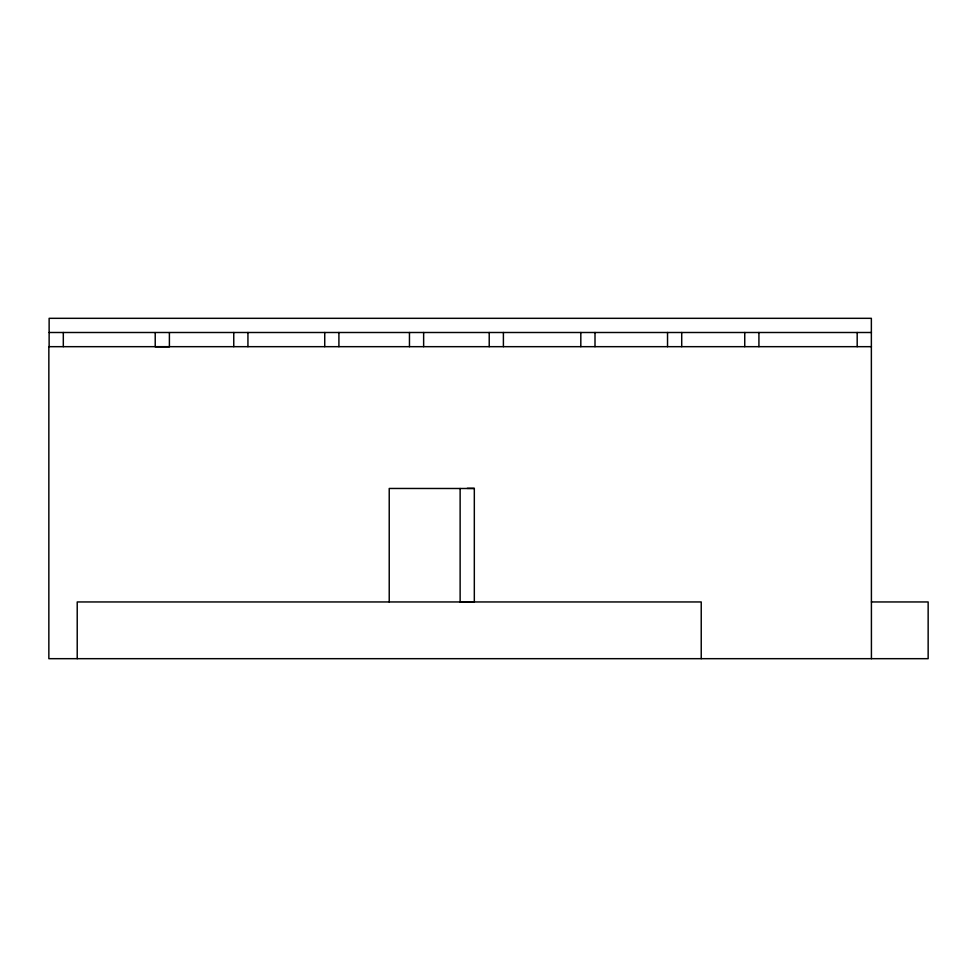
<?xml version="1.0" encoding="UTF-8"?>
<svg xmlns="http://www.w3.org/2000/svg" width="977" height="977" viewBox="0 0 977 977"><rect width="100%" height="100%" fill="white"/><g stroke="black" fill="none" stroke-linecap="round" stroke-linejoin="round"><path stroke-width="1.47" d="M49.131 332.498L871.423 332.498M871.423 346.676L48.85 346.676L48.85 658.681L928.15 658.681L928.15 601.954L871.423 601.954M467.226 488.353L474.321 488.353L474.321 601.954M474.321 488.5L389.225 488.463L389.225 601.954M459.984 601.771L473.711 601.771M871.423 658.681L871.362 318.319L49.131 318.319L49.131 346.676M857.183 332.498L857.183 346.676M758.921 332.498L758.921 346.676M744.743 332.498L744.743 346.676M701.23 658.681L701.23 601.954L77.22 601.954L77.22 658.681M681.714 332.498L681.714 346.676M667.535 332.498L667.535 346.676M595.005 332.498L595.005 346.676M580.814 332.498L580.814 346.676M503.399 332.498L503.399 346.676M489.221 332.498L489.221 346.676M460.13 488.5L460.13 601.954M423.639 332.498L423.639 346.676M409.461 332.498L409.461 346.676M338.909 332.498L338.909 346.676M324.73 332.498L324.73 346.676M247.938 332.498L247.938 346.676M233.759 332.498L233.759 346.676M169.4 332.607L169.4 346.786L155.221 346.786L155.221 332.607M63.31 332.498L63.31 346.676"/></g></svg>
